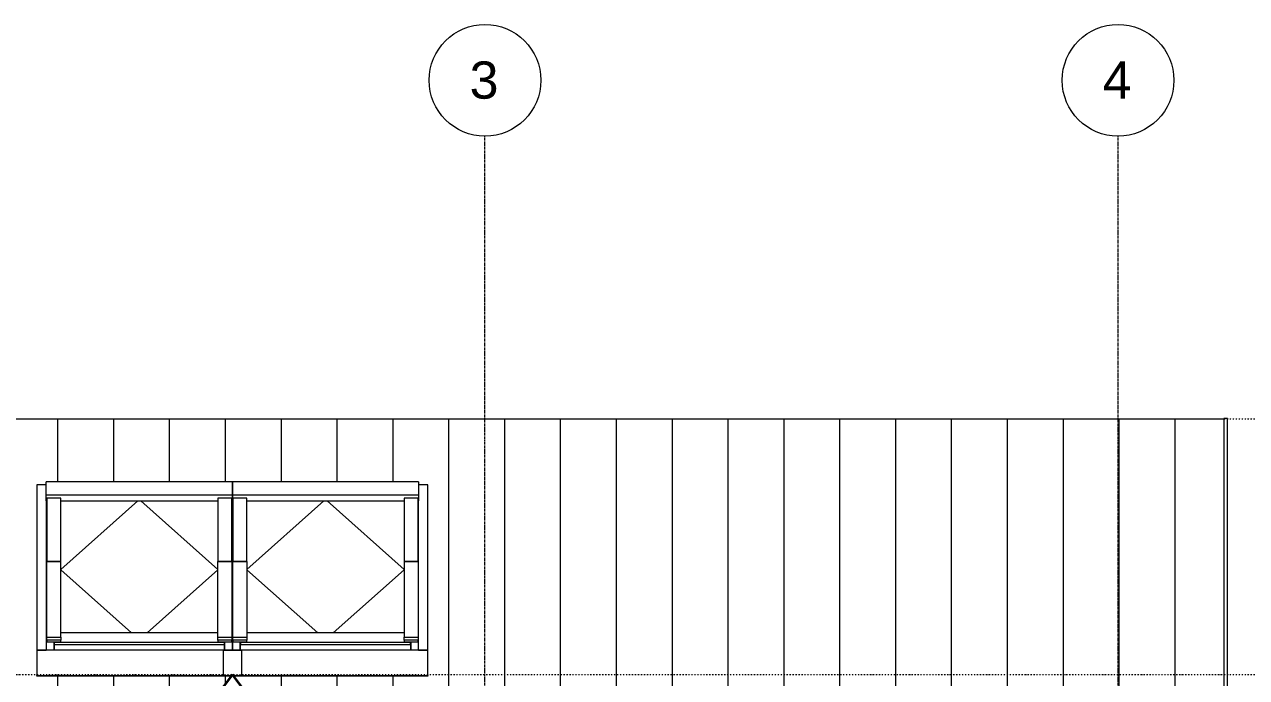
# Model space of a CAD drawing. Header units: millimetres. Extents: x -8591 to 211781, y -3000 to 31870.
# Drawn here: x 201492 to 208055, y 7181 to 10688 of the extents above; entities that cross this region are included whole.
import ezdxf

# ---------------------------------------------------------------- set-up
doc = ezdxf.new("R2010")
doc.units = ezdxf.units.MM
doc.linetypes.add('Dash dot', pattern=[15.875, 6.35, -4.7625, 0, -4.7625])
doc.linetypes.add('grid', pattern=[24, 15, -3, 3, -3])
for name, color, linetype, lineweight in [('A-FLOR-LEVL', 51, 'Continuous', 9), ('A-GLAZ', 151, 'Continuous', 9), ('A-ROOF', 132, 'Continuous', 9), ('A-ROOF-OTLN', 132, 'Continuous', 9), ('A-ROOF-PATT', 132, 'Continuous', 35), ('S-GRID', 1, 'Continuous', 9), ('S-GRID-IDEN', 1, 'Continuous', 9)]:
    doc.layers.add(name, color=color, linetype=linetype, lineweight=lineweight)
doc.styles.add('Arial_1', font='arial.ttf', dxfattribs={"height": 200})

# ---------------------------------------------------------------- blocks, each defined once
blk = doc.blocks.new('roof-windowsveluxgglintegra---de - Default-2137562-D-D')
at = {"layer": 'A-GLAZ'}
for p, q in [((-1262.8, 8215.2), (-1312.8, 8215.2)), ((-1312.8, 8215.2), (-1312.8, 7328.6)), ((-1262.8, 8160.3), (-1262.8, 8232)), ((-262.8, 8232), (-1262.8, 8232)), ((-262.8, 8232), (-262.8, 8160.3)), ((-1262.8, 8130.4), (-1262.8, 8160.3)), ((-262.8, 8160.3), (-1262.8, 8160.3)), ((-1184.6, 8143.5), (-1260, 8143.5)), ((-1260, 8143.5), (-1260, 7804.6)), ((-1184.6, 7804.6), (-1184.6, 8143.5)), ((-265.6, 8143.5), (-341, 8143.5)), ((-341, 8143.5), (-341, 7804.6)), ((-265.6, 7804.6), (-265.6, 8143.5)), ((-262.8, 8160.3), (-262.8, 8130.4)), ((-1262.8, 8130.4), (-1262.8, 7383.6)), ((-1262.8, 8130.4), (-1260, 8130.4)), ((-1184.6, 8130.4), (-341, 8130.4)), ((-771, 8129.9), (-1184.6, 7761.3)), ((-754.6, 8129.9), (-341, 7761.3)), ((-265.6, 8130.4), (-262.8, 8130.4)), ((-262.8, 7383.6), (-262.8, 8130.4)), ((-1260, 7804.6), (-1184.6, 7804.6)), ((-1260, 7397.1), (-1260, 7804.6)), ((-1184.6, 7804.6), (-1260, 7804.6)), ((-1184.6, 7397.1), (-1184.6, 7804.6)), ((-1184.6, 7759), (-804.2, 7420)), ((-341, 7759), (-721.4, 7420)), ((-341, 7804.6), (-265.6, 7804.6)), ((-341, 7397.1), (-341, 7804.6)), ((-265.6, 7804.6), (-341, 7804.6)), ((-265.6, 7804.6), (-265.6, 7397.1)), ((-341, 7420), (-1184.6, 7420)), ((-1260, 7383.6), (-1262.8, 7383.6)), ((-1262.8, 7383.6), (-1262.8, 7328.6)), ((-1260, 7380.9), (-1260, 7397.1)), ((-1260, 7397.1), (-1184.6, 7397.1)), ((-1184.6, 7380.9), (-1260, 7380.9)), ((-1260, 7380.9), (-1260, 7373.2)), ((-1260, 7373.2), (-1184.6, 7373.2)), ((-1220.8, 7328.6), (-1220.8, 7373.2)), ((-1220.8, 7365.2), (-1217.8, 7365.2)), ((-1220.8, 7365.2), (-1220.8, 7328.6)), ((-1217.8, 7369.7), (-1217.8, 7372.7)), ((-1217.8, 7356.1), (-1217.8, 7369.7)), ((-307.8, 7369.7), (-1217.8, 7369.7)), ((-307.8, 7356.1), (-1217.8, 7356.1)), ((-1184.6, 7397.1), (-1184.6, 7380.9)), ((-1184.6, 7373.2), (-1184.6, 7380.9)), ((-341, 7380.9), (-341, 7397.1)), ((-341, 7397.1), (-265.6, 7397.1)), ((-265.6, 7380.9), (-341, 7380.9)), ((-341, 7380.9), (-341, 7373.2)), ((-341, 7373.2), (-265.6, 7373.2)), ((-307.8, 7372.7), (-307.8, 7369.7)), ((-307.8, 7369.7), (-307.8, 7356.1)), ((-307.8, 7365.2), (-304.8, 7365.2)), ((-304.8, 7373.2), (-304.8, 7328.6)), ((-304.8, 7328.6), (-304.8, 7365.2)), ((-265.6, 7397.1), (-265.6, 7380.9)), ((-262.8, 7383.6), (-265.6, 7383.6)), ((-265.6, 7373.2), (-265.6, 7380.9)), ((-262.8, 7328.6), (-262.8, 7383.6)), ((-1312.8, 7328.6), (-1262.8, 7328.6)), ((-212.8, 7328.6), (-1312.8, 7328.6)), ((-1312.8, 7328.6), (-1312.8, 7192.2)), ((-262.8, 7328.6), (-212.8, 7328.6)), ((-212.8, 7192.2), (-212.8, 7328.6)), ((-1312.8, 7192.2), (-266.9, 7192.2)), ((-1312.8, 7188.6), (-1312.8, 7192.2)), ((-269.7, 7188.6), (-1312.8, 7188.6)), ((-258.6, 7192.2), (-212.8, 7192.2)), ((-212.8, 7188.6), (-255.9, 7188.6)), ((-212.8, 7192.2), (-212.8, 7188.6))]:
    blk.add_line(p, q, dxfattribs=at)
blk = doc.blocks.new('roof-windowsveluxgglintegra---de - Default-3534261-D-D')
at = {"layer": 'A-GLAZ'}
for p, q in [((-262.8, 8160.3), (-262.8, 8232)), ((737.2, 8232), (-262.8, 8232)), ((737.2, 8232), (737.2, 8160.3)), ((787.2, 8215.2), (737.2, 8215.2)), ((787.2, 7328.6), (787.2, 8215.2)), ((-262.8, 8130.4), (-262.8, 8160.3)), ((737.2, 8160.3), (-262.8, 8160.3)), ((-184.6, 8143.5), (-260, 8143.5)), ((-260, 8143.5), (-260, 7804.6)), ((-184.6, 7804.6), (-184.6, 8143.5)), ((734.4, 8143.5), (659, 8143.5)), ((659, 8143.5), (659, 7804.6)), ((734.4, 7804.6), (734.4, 8143.5)), ((737.2, 8160.3), (737.2, 8130.4)), ((-262.8, 8130.4), (-262.8, 7383.6)), ((-262.8, 8130.4), (-260, 8130.4)), ((-184.6, 8130.4), (659, 8130.4)), ((229, 8129.9), (-184.6, 7761.3)), ((245.4, 8129.9), (659, 7761.3)), ((734.4, 8130.4), (737.2, 8130.4)), ((737.2, 7383.6), (737.2, 8130.4)), ((-260, 7804.6), (-184.6, 7804.6)), ((-260, 7397.1), (-260, 7804.6)), ((-184.6, 7804.6), (-260, 7804.6)), ((-184.6, 7804.6), (-184.6, 7397.1)), ((-184.6, 7759), (195.8, 7420)), ((659, 7759), (278.6, 7420)), ((659, 7804.6), (734.4, 7804.6)), ((659, 7804.6), (659, 7397.1)), ((734.4, 7804.6), (659, 7804.6)), ((734.4, 7804.6), (734.4, 7397.1)), ((659, 7420), (-184.6, 7420)), ((-260, 7383.6), (-262.8, 7383.6)), ((-262.8, 7383.6), (-262.8, 7328.6)), ((-260, 7380.9), (-260, 7397.1)), ((-260, 7397.1), (-184.6, 7397.1)), ((-184.6, 7380.9), (-260, 7380.9)), ((-260, 7380.9), (-260, 7373.2)), ((-260, 7373.2), (-184.6, 7373.2)), ((-220.8, 7328.6), (-220.8, 7373.2)), ((-220.8, 7365.2), (-217.8, 7365.2)), ((-220.8, 7365.2), (-220.8, 7328.6)), ((-217.8, 7369.7), (-217.8, 7372.7)), ((-217.8, 7356.1), (-217.8, 7369.7)), ((692.2, 7369.7), (-217.8, 7369.7)), ((692.2, 7356.1), (-217.8, 7356.1)), ((-184.6, 7397.1), (-184.6, 7380.9)), ((-184.6, 7373.2), (-184.6, 7380.9)), ((659, 7397.1), (734.4, 7397.1)), ((659, 7380.9), (659, 7397.1)), ((734.4, 7380.9), (659, 7380.9)), ((659, 7380.9), (659, 7373.2)), ((659, 7373.2), (734.4, 7373.2)), ((692.2, 7372.7), (692.2, 7369.7)), ((692.2, 7369.7), (692.2, 7356.1)), ((692.2, 7365.2), (695.2, 7365.2)), ((695.2, 7373.2), (695.2, 7328.6)), ((695.2, 7328.6), (695.2, 7365.2)), ((734.4, 7397.1), (734.4, 7380.9)), ((737.2, 7383.6), (734.4, 7383.6)), ((734.4, 7373.2), (734.4, 7380.9)), ((737.2, 7328.6), (737.2, 7383.6)), ((-312.8, 7328.6), (-262.8, 7328.6)), ((787.2, 7328.6), (-312.8, 7328.6)), ((-312.8, 7328.6), (-312.8, 7192.2)), ((737.2, 7328.6), (787.2, 7328.6)), ((787.2, 7192.2), (787.2, 7328.6)), ((-312.8, 7192.2), (-266.9, 7192.2)), ((-312.8, 7188.6), (-312.8, 7192.2)), ((-269.7, 7188.6), (-312.8, 7188.6)), ((-258.6, 7192.2), (787.2, 7192.2)), ((787.2, 7188.6), (-255.9, 7188.6)), ((787.2, 7192.2), (787.2, 7188.6))]:
    blk.add_line(p, q, dxfattribs=at)
blk = doc.blocks.new('Grid - r_3_0mm-1753543-D-D')
at = {"layer": 'S-GRID-IDEN'}
blk.add_circle((-5019.2, 10387.6), 300, dxfattribs=at)

msp = doc.modelspace()

# ---------------------------------------------------------------- hatches: boundary and pattern name
at = {"layer": 'A-ROOF-PATT', "lineweight": 9}
h = msp.add_hatch(dxfattribs=at)
h.set_pattern_fill('FP_245', color=256, style=0, pattern_type=2)
h.set_pattern_definition([(90, (202871.42, 3723.72), (-300, 2e-14), [])])
h.paths.add_polyline_path([(198452.2, 6087.8), (198452.2, 6056.8), (198460.7, 6059.1), (198461.1, 6057.6), (198450.7, 6054.8), (198450.8, 6098.8), (198452, 6089.3)])
h.paths.add_polyline_path([(200435.2, 6089.3), (200434.7, 6098.8), (200421.7, 6098.8), (200421.7, 6100.3), (200436.7, 6100.3), (200436.4, 6098.7)])
h.paths.add_polyline_path([(204766.1, 6087.8), (204766.1, 6056.8), (204774.7, 6059.1), (204775.1, 6057.6), (204764.6, 6054.8), (204764.8, 6098.6), (204765.9, 6089.3)])
h.paths.add_polyline_path([(206781.1, 6089.3), (206780.6, 6098.8), (206767.6, 6098.8), (206767.6, 6100.3), (206782.6, 6100.3), (206782.4, 6098.8)])
h.paths.add_polyline_path([(207933.6, 5789.4), (207933.6, 8569.4), (198263.1, 8569.4), (198262.2, 8378.3), (198257.2, 8361.9), (198244.4, 8348.3), (198228.6, 8342.1), (198225, 8341.2), (198208.3, 8342.2), (198190, 8351.1), (198178.6, 8365.1), (198174.2, 8382), (198174.2, 8569.4), (197283.8, 8569.4), (197283.8, 5789.4), (198462.7, 5789.4), (198461.7, 6083.8), (198460.2, 6083.8), (198460.2, 6087.8), (198452.2, 6087.8), (198452.2, 6089.3), (198514.2, 6089.3), (198514.2, 6087.8), (198531.7, 6087.8), (198531.7, 5998.8), (198593.7, 5998.8), (198615.7, 6020.8), (198615.7, 6072.5), (198667.3, 6072.5), (198683.7, 6088.8), (200203.7, 6088.8), (200220, 6072.5), (200271.7, 6072.5), (200272.4, 6020), (200293.7, 5998.8), (200355.7, 5998.8), (200355.7, 6087.8), (200373.2, 6087.8), (200373.2, 6089.3), (200435.2, 6089.3), (200435.2, 6087.8), (200427.2, 6087.7), (200426.2, 6083.8), (200425.7, 6083.8), (200424.7, 5789.4), (201547.4, 5789.4), (202601.7, 7188.6), (201558.6, 7188.6), (201558.6, 8215.2), (201608.6, 8215.2), (201608.6, 8232), (203608.6, 8232), (203608.6, 8215.2), (203658.6, 8215.2), (203658.6, 7188.6), (202615.6, 7188.6), (203669.9, 5789.4), (204776.6, 5789.4), (204775.6, 6083.8), (204774.1, 6083.8), (204774.1, 6087.8), (204766.1, 6087.8), (204766.1, 6089.3), (204828.1, 6089.3), (204828.1, 6087.8), (204861.6, 6087.8), (204861.6, 5998.8), (204923.7, 5998.8), (204945.7, 6020.8), (204945.7, 6072.5), (204997.3, 6072.5), (205013.7, 6088.8), (206533.7, 6088.8), (206550, 6072.5), (206601.7, 6072.5), (206602.4, 6020), (206623.7, 5998.8), (206685.6, 5998.8), (206685.6, 6087.8), (206719.1, 6087.8), (206719.1, 6089.3), (206781.1, 6089.3), (206781.1, 6087.8), (206773.1, 6087.8), (206772.2, 6083.8), (206771.6, 6083.8), (206770.6, 5789.4), (207143.8, 5789.4)])
h.paths.add_polyline_path([(204823.6, 5789.4), (204945.7, 5789.4), (204945.7, 5840.8), (204823.6, 5840.8), (204823.6, 6087.8), (204801.6, 6087.8), (204801.6, 5789.4)])
h.paths.add_polyline_path([(206712.2, 5789.4), (206745.6, 5789.4), (206745.6, 6087.8), (206723.6, 6087.8), (206723.6, 5840.8), (206601.7, 5840.8), (206601.7, 5789.4)])
h.paths.add_polyline_path([(203244.2, 5789.4), (202608.6, 6632.8), (201973.1, 5789.4), (201999.3, 5789.4), (202608.7, 6580.6), (203218, 5789.4)])
h.paths.add_polyline_path([(200393.7, 5789.4), (200415.7, 5789.4), (200415.7, 6087.8), (200393.7, 6087.8), (200393.7, 5840.8), (200271.7, 5840.8), (200271.7, 5789.4)])
h.paths.add_polyline_path([(198511.4, 5789.4), (198615.7, 5789.4), (198615.7, 5840.8), (198493.7, 5840.8), (198493.7, 6087.8), (198471.7, 6087.8), (198471.7, 5789.4)])
h.paths.add_polyline_path([(200436.7, 6054.8), (200426.2, 6057.6), (200426.6, 6059.1), (200435.2, 6057.6), (200435.3, 6089.3), (200436.7, 6098.8), (200436.7, 6057.6)])
h.paths.add_polyline_path([(206782.6, 6054.8), (206772.2, 6057.6), (206772.6, 6059.1), (206781.1, 6057.6), (206781.3, 6089.3), (206782.6, 6098.8), (206782.6, 6057.6)])
h.paths.add_polyline_path([(198460.2, 6087.8), (198460.2, 6088), (198452.2, 6089.3)])
h.paths.add_polyline_path([(200425.7, 6087.8), (200427.2, 6087.8), (200427.2, 6088)])
h.paths.add_polyline_path([(198452.2, 6089.3), (198450.7, 6100.3), (198465.7, 6100.3), (198465.7, 6098.8), (198452.2, 6098.8)])
h.paths.add_polyline_path([(204766.1, 6089.3), (204764.6, 6100.3), (204779.6, 6100.3), (204779.6, 6098.8), (204766.1, 6098.8)])

# ---------------------------------------------------------------- linework, layer by layer
at = {"layer": 'A-FLOR-LEVL', "linetype": 'Dash dot'}
for p, q in [((195329.3, 8569.4), (211781, 8569.4)), ((195329.3, 7197.8), (211781, 7197.8))]:
    msp.add_line(p, q, dxfattribs=at)
at = {"layer": 'A-ROOF'}
msp.add_line((198263.1, 8569.4), (207933.6, 8569.4), dxfattribs=at)
at = {"layer": 'A-ROOF', "lineweight": 35}
for p, q in [((202608.6, 7197.8), (201547.4, 5789.4)), ((203669.9, 5789.4), (202608.6, 7197.8))]:
    msp.add_line(p, q, dxfattribs=at)
at = {"layer": 'A-ROOF-OTLN'}
for p, q in [((207952.6, 8571.2), (207933.6, 8571.2)), ((207933.6, 8571.2), (207933.6, 5791.2)), ((207952.6, 5791.2), (207952.6, 8571.2))]:
    msp.add_line(p, q, dxfattribs=at)
at = {"layer": 'S-GRID', "linetype": 'grid'}
for p, q in [((203965.1, -1885.9), (203965.1, 10087.6)), ((207365.2, -1885.9), (207365.2, 10087.6))]:
    msp.add_line(p, q, dxfattribs=at)

# ---------------------------------------------------------------- block references
at = {"layer": 'A-GLAZ'}
for name in ['roof-windowsveluxgglintegra---de - Default-2137562-D-D', 'roof-windowsveluxgglintegra---de - Default-3534261-D-D']:
    msp.add_blockref(name, (202871.4, 0), dxfattribs=at)
at = {"layer": 'S-GRID-IDEN'}
for p in [(208984.4, 0), (212384.4, 0)]:
    msp.add_blockref('Grid - r_3_0mm-1753543-D-D', p, dxfattribs=at)

# ---------------------------------------------------------------- texts
at = {"layer": 'S-GRID-IDEN', "char_height": 200, "width": 192.405, "attachment_point": 1, "style": 'Arial_1'}
for s, insert in [('3', (203882.5, 10489.1)), ('4', (207282.5, 10489.1))]:
    msp.add_mtext(s, dxfattribs=dict(at, insert=insert))

doc.saveas('drawing.dxf')
